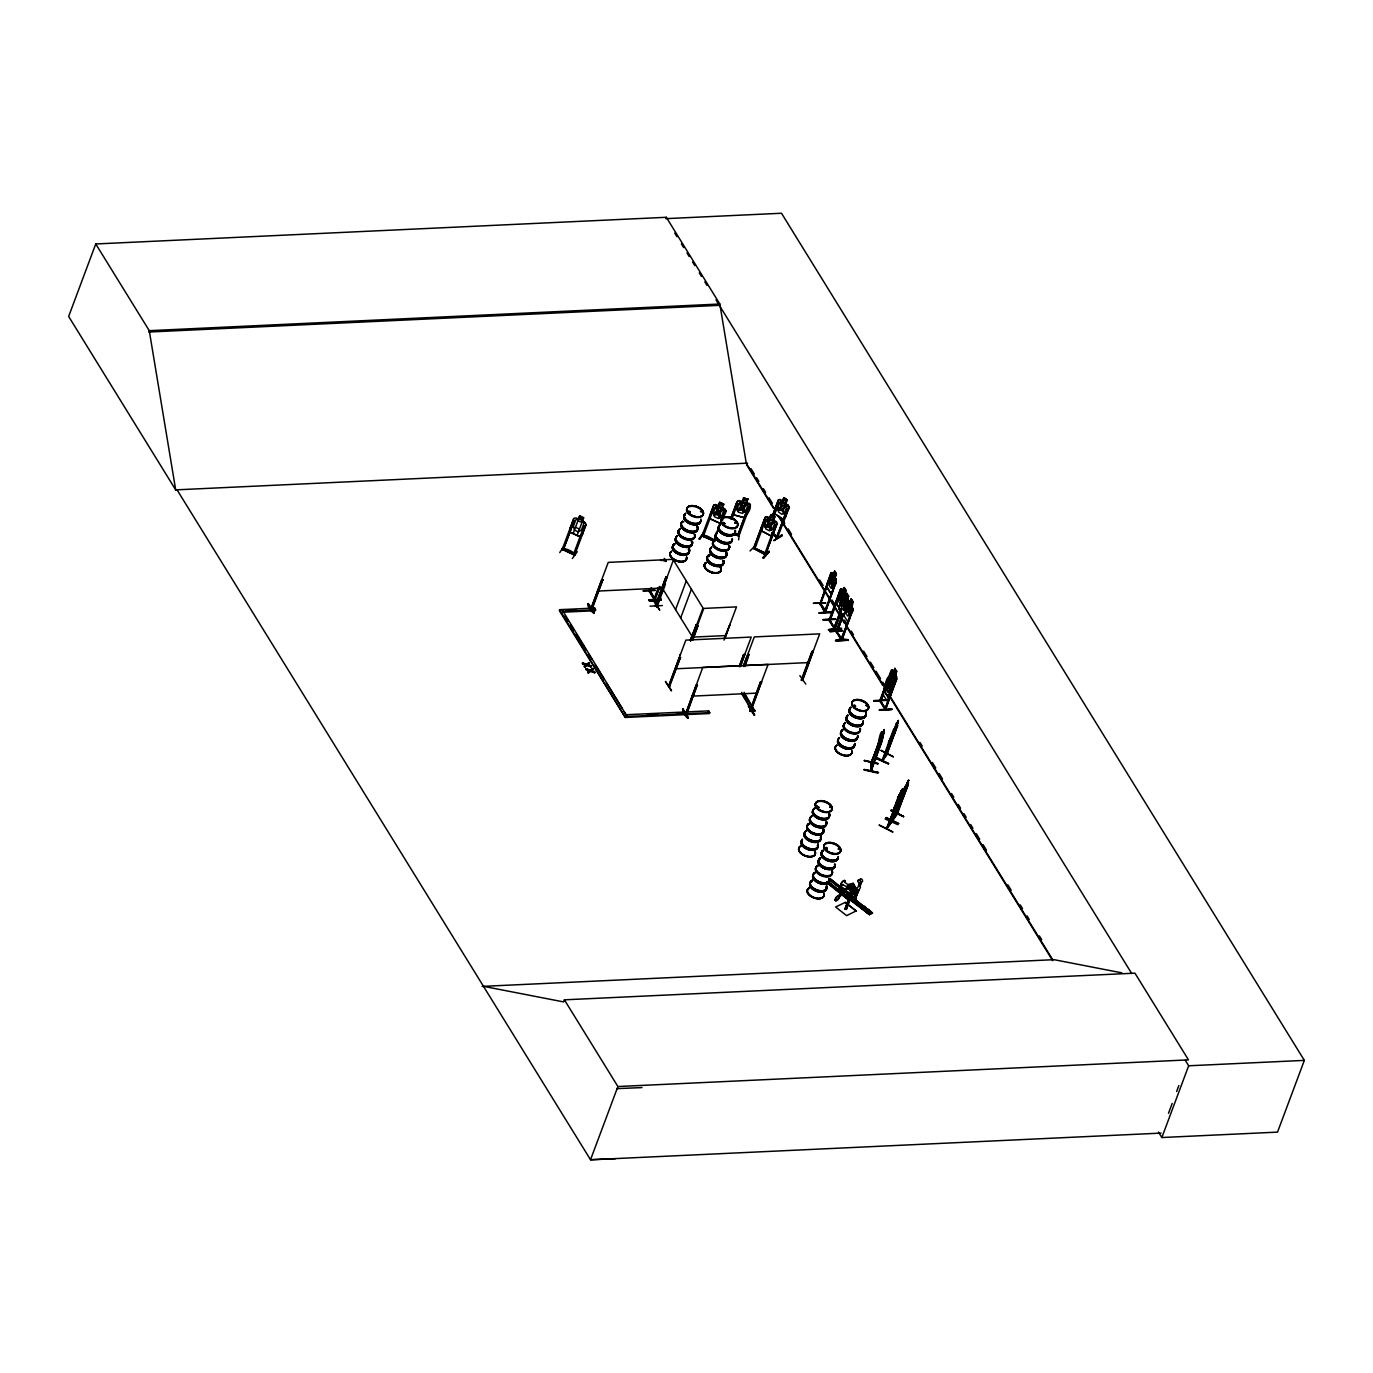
<?xml version="1.0" encoding="UTF-8"?>
<svg xmlns="http://www.w3.org/2000/svg" width="1373" height="1373" viewBox="0 0 1373 1373"><rect width="100%" height="100%" fill="white"/><g stroke="black" fill="none" stroke-linecap="round" stroke-linejoin="round"><path stroke-width="1.5" d="M710.116 518.754L719.915 523.233L710.064 518.84L710.133 514.652M710.201 518.754L710.27 514.703M582.581 534.114L579.887 536.826L570.104 532.192L570.207 527.987M864.286 769.755C907.244 778.319 835.436 763.491 877.742 773.068M870.774 770.837L870.86 762.496M871.117 762.684L871.151 769.893M871.237 762.393L871.718 761.569M871.374 762.736L871.374 770.905M871.701 769.841L870.86 762.581M881.964 741.506L871.237 770.957L871.048 769M877.519 745.625C876.128 768.125 878.239 730.282 882.376 731.792L871.46 763.405M882.05 734.006L871.392 762.804M882.582 737.902L882.65 731.534M882.736 737.936L883.972 732.513L878.651 746.655L879.75 739.858M882.77 733.508L882.221 731.895M883.285 732.169L883.268 733.834L883.731 731.002M883.989 729.732L884.075 732.564L884.143 729.784L870.842 763.439M885.482 692.764L885.602 688.457L888.056 681.866L889.429 682.175L892.055 675.241L894.063 678.193L893.136 684.406L890.665 690.979L888.674 692.335L886.924 689.572L887.044 685.264L890.734 674.967M845.991 608.926L845.854 613.233L847.587 615.996L849.561 614.658L852.032 608.067L852.856 601.872M853.886 898.199L851.414 899.658L869.366 914.572M860.94 882.908L860.03 886.134A3.124 1.236 -51.8 0 1 859.035 889.704L855.173 899.126L853.062 899.967L856.1 890.94A3.124 1.236 -51.8 0 1 858.056 887.078L859.035 884.075M861.077 883.268L860.047 882.89M842.095 602.215L842.25 598.405M892.244 678.056L892.622 672.169L892.913 677.833C895.574 673.628 897.032 679 892.999 679.309L892.536 685.367L892.261 681.094M785.545 516.677L782.988 519.32L774.578 513.691L774.784 509.417M774.801 513.588L774.99 509.434M655.985 605.888L657.083 606.832L665.493 584.006M657.083 606.832L656.466 605.956L667.124 576.763L666.008 576.814L655.35 605.819L666.008 576.814M830.442 619.858C827.421 617.953 832.519 619.961 829.515 620.871M829.979 620.819L838.525 597.89M834.87 627.821L834.372 626.929L833.926 628.079L841.186 608.943M835.985 631.408L841.632 640.436L842.507 639.269L841.357 638.411L842.387 639.183M843.417 615.087L837.032 632.387L837.393 631.22M837.479 631.323L836.878 630.361M841.289 638.685L836.466 631.477L841.992 640.316L852.221 610.813L840.997 639.629L841.718 638.668L836.895 631.666M841.426 601.803L841.598 598.559C838.8 602.867 837.29 597.65 841.495 597.152L841.838 591.265L842.164 596.929L844.326 595.281L844.773 596.517M651.437 588.004C652.741 593.119 646.992 592.072 649.995 589.961C651.351 592.398 649.343 588.142 649.498 591.008L655.007 599.95L659.967 586.46M649.017 590.939C662.816 615.001 647.455 582.821 649.446 591.763M659.538 586.477C657.667 593.857 652.793 600.173 654.921 598.817M654.972 599.829L654.389 598.937M833.36 574.824L832.089 572.575L830.905 572.901L819.904 604.532L830.631 574.978L819.904 604.532L820.47 602.713M825.465 612.564C826.186 608.908 813.382 594.784 825.379 611.569M896.569 671.328L893.257 684.114L891.283 685.453L889.584 682.69L889.721 678.382L892.193 671.792L893.548 672.101L894.973 668.342L893.686 672.101L892.416 669.852L891.231 670.178L879.698 700.899L885.259 709.79L885.585 707.85M880.831 701.826L880.505 700.642M885.688 709.687L895.9 680.27L890.476 693.674M853.817 898.011L853.749 897.255M829.979 878.445L854.04 898.371M733.731 510.979L733.783 514.875L744.149 517.707C747.204 514.412 752.696 507.512 749.315 503.548L739.155 500.561L737.284 501.437L730.676 518.857M733.783 514.875L744.149 517.604M736.426 503.256L737.61 503.891L736.426 503.256L730.711 518.565M737.284 501.437L739.172 500.682M737.764 535.59L748.371 506.534L749.572 507.152L748.354 506.826M739.395 534.543C739.103 537.324 738.64 532.501 734.298 533.479M738.623 539.864L739.652 531.042M743.48 497.936L747.89 499.137L743.48 497.936L742.261 501.626L739.618 502.192L737.147 508.782L738.296 512.215L742.415 513.33L745.676 511.116L748.148 504.526L746.38 502.741L747.701 499.12M746.569 502.672L747.89 499.051M749.418 503.445L750.516 505.127M864.149 907.021L863.754 908.205L862.519 906.987M592.81 607.707L592.226 608.857L602.816 579.749L601.717 579.818L591.059 608.823C594.252 607.913 590.39 606.694 592.69 607.999M657.101 604.755L655.813 604.824L657.049 604.995M686.895 713.84L697.295 684.835L696.197 684.887L685.539 713.909L687.289 712.793L686.706 713.514M802.776 680.356L801.231 680.064L812.078 651.351L813.194 651.3L802.587 680.407M680.03 654.578L680.253 654.955M829.017 629.761C867.341 625.796 802.553 632.112 841.031 628.577M835.831 640.659L848.051 640.024M848.068 640.161C821.329 643.319 844.773 636.231 848.291 640.539M841.254 629.143L829.035 629.726M648.914 599.761L661.185 599.143M661.151 599.074C662.112 600.996 647.816 602.696 648.914 599.709M661.254 600.138L648.983 600.67M831.557 611.723C807.427 614.726 823.663 611.706 831.575 611.792M831.66 612.804L819.183 612.942M879.647 709.635C917.576 708.108 853.852 711.969 891.901 709.103M891.746 709.515L879.389 710.167M864.286 769.395L877.793 772.536M902.01 794.881L901.752 796.597L908.6 780.207L907.278 783.743M891.764 735.121L891.489 736.838L898.302 720.447L897.221 724.24M894.853 668.359L896.809 671.311L895.385 674.864L896.638 679L887.198 701.088L882.805 694.137L887.078 680.253L888.28 679.927L892.57 686.895M888.52 697.913L884.126 690.962L884.847 686.534L884.246 690.962L888.64 697.896L890.545 695.287L888.52 697.724M840.516 610.127L836.157 603.176L840.568 589.274L841.632 588.948L842.765 590.974M836.294 603.159L836.895 598.748M832.93 591.128L830.905 593.754L826.615 586.803L827.49 582.358M831.043 593.565L826.838 586.752L831.077 573.039M845.15 613.233L843.125 615.859L838.834 608.891C840.911 602.078 842.816 585.224 848.497 601.666M887.181 682.604L887.816 679.635M817.124 807.015L816.746 805.951L817.313 807.101M818.291 806.964L816.557 805.865M830.785 807.049L829.996 807.393M829.858 806.809L830.476 807.616M826.168 847.742L825.465 848.565M826.563 848.995L825.345 848.274L826.014 847.484M826.495 847.587L827.301 849.098M839.59 849.372L838.817 848.411L839.092 849.578M839.384 848.771L838.371 849.303L839.195 848.531M847.93 887.73L839.229 896.878A3.124 1.236 -51.8 0 1 836.157 900.516A3.124 1.236 -51.8 0 1 835.488 898.405A3.124 1.236 -51.8 0 1 838.8 895.488L847.896 886.924L838.954 895.556M847.913 886.975L848.222 887.953L839.521 897.101A3.124 1.236 -51.8 0 1 836.432 900.739A3.124 1.236 -51.8 0 1 835.762 898.629A3.124 1.236 -51.8 0 1 839.075 895.711L839.246 895.78M771.592 533.616L777.925 537.976L777.101 536.088M882.307 740.081L882.633 737.833L870.774 770.939L882.135 740.013M852.101 894.012L846.334 909.424L845.03 909.166L851.414 890.974L852.702 883.474L849.973 890.802L851.912 894.235L857.953 891.334L852.702 883.474L851.758 886.924M882.032 760.402L886.718 753.777L883.114 759.681M882.993 760.161L896.758 722.679L895.591 726.317M886.169 754.326L897.393 725.167L886.804 754.635M885.036 818.926L897.839 824.675M900.757 793.525L887.009 828.897C886.752 826.289 900.705 803.394 902.507 791.243L898.646 795.877L900.739 793.508L896.844 802.192L898.234 800.081M891.008 810.516L903.64 816.454M891.592 821.809L891.369 820.917L890.493 822.513M892.828 819.595L893.548 819.063M896.432 814.223L908.137 785.133M893.325 756.695L880.848 750.327L893.257 756.849M901.375 790.934L886.34 828.76M907.467 782.284L906.626 783.863M852.376 899.418L853.251 897.633M899.487 801.712C895.059 807.787 910.556 782.919 903.177 796.512M889.052 741.883C907.982 710.974 873.571 769.12 896.826 726.334M889.223 741.969L890.064 739.137M577.038 535.47L583.8 517.655L579.612 515.767L578.29 519.303L575.888 519.681L573.416 526.271L574.429 530.064L578.29 531.9L581.414 530.047L583.885 523.473L582.495 521.174M582.306 521.362C590.459 526.116 576.3 515.356 573.674 518.616L562.209 549.475C564.08 546.3 578.428 554.349 573.468 554.709M853.199 900.07L856.237 891.043M900.757 792.581L902.044 789.767M851.981 883.989C850.505 888.588 854.006 881.277 849.784 885.036M775.539 510.67L746.26 463.199L719.83 304.017L666.317 217.294L95.75 243.965L68.65 316.442L175.761 489.989L177.1 489.921M615.413 1158.726L590.527 1159.756L177.031 489.818L175.693 489.869L149.262 330.67L95.75 243.965M666.317 217.294L665.802 218.65L781.494 213.244L1304.35 1060.385L1277.525 1132.124L1161.85 1137.53L1158.469 1132.056M559.738 552.581L564.612 545.15M585.121 522.529L586.117 524.64L574.635 555.207L562.003 549.337L562.604 547.981M570.293 528.107L573.863 518.634M563.29 549.955L574.154 520.951L572.85 520.642L573.983 521.191M574.154 520.951L563.205 549.886M573.107 533.616L579.766 515.87M573.365 554.623L584.091 525.928L585.396 526.219L584.091 525.928M572.387 558.502L577.244 551.689M574.343 555.121L575.184 553.937M582.427 533.857L585.945 524.452M595.813 609.801L563.119 611.328L562.776 612.221L595.47 610.693L594.732 608.05L559.652 609.681L559.309 610.573L625.264 717.461L709.412 713.531L709.738 712.621L708.657 710.871L626.912 714.698M561.694 610.47L562.02 609.578L627.65 717.341L624.303 711.918M588.262 603.605C603.348 622.844 584.829 607.724 588.365 603.554M592.226 608.445L590.888 608.445L591.248 607.467M602.816 579.749L591.935 608.411L590.853 608.514M594.389 608.943L594.732 608.05M582.547 662.867L586.065 665.219L582.753 664.154L582.547 662.867L586.717 664.24L589.051 662.61L589.274 663.931L587.438 665.201L591.111 666.918L590.922 665.63L587.438 665.201M591.334 666.334L587.232 664.978L584.641 667.227L584.417 665.905L586.288 664.618M584.641 667.227L587.232 664.978M582.324 663.468L586.717 664.24M586.168 668.737L589.686 671.071L586.357 670.024L586.168 668.737L590.339 670.093L592.673 668.479L592.896 669.801L591.059 671.054L594.732 672.787L594.526 671.5L591.059 671.054M586.494 664.841L589.051 662.61M594.955 672.186L590.836 670.848L588.262 673.079L588.039 671.757L589.909 670.487M588.262 673.079L590.836 670.848M585.945 669.337L590.339 670.093M590.115 670.693L592.673 668.479M643.319 590.613L655.041 590.133M649.566 591.849L651.008 588.022M663.777 560.905L664.223 559.721L665.321 561.506M650.081 606.179L662.301 605.562M654.011 599.16L658.319 587.575M653.788 601.082L659.589 610.007M654.578 599.126L658.748 587.558M654.08 600.533L659.641 610.024M655.642 605.853L655.556 604.463L656.912 604.395M656.483 606.832L666.763 577.278M656.603 606.883L656.878 605.716M625.264 717.461L559.652 609.681M704.366 531.729L699.097 538.954L699.955 538.662M703.56 535.47L702.324 534.886L701.929 535.933L713.617 505.264L715.47 504.543L718.319 505.83L719.641 502.312L723.811 504.217L722.267 507.873L723.914 510.001L721.443 516.591L718.302 518.462L714.406 516.677L713.376 512.901L715.831 506.311L718.371 506.088L719.727 502.484M702.375 535.779L702.478 534.646M710.236 514.772L713.788 505.298M675.567 609.629L686.294 580.933M714.097 507.581L712.793 507.306L714.097 507.581L703.216 536.517M703.354 536.568C702.53 532.449 716.569 540.636 713.703 540.911M680.682 617.901L691.408 589.206M724.258 512.232L725.407 512.747L724.258 512.232L713.479 541.254M714.355 541.7L714.767 540.619L703.783 535.59M722.473 520.367L726.197 510.893L722.49 507.735M669.08 685.144L670.402 685.505L668.497 686.191L685.848 640.127L751.237 637.072L740.287 666.351M668.943 686.603L680.424 657.495L679.326 657.564L668.668 686.569L669.646 686.157M668.977 686.654L669.183 685.522M731.895 519.183L737.644 503.599M669.698 686.191L680.424 657.495M690.07 640.419L696.403 624.595L691.752 639.234M671.397 690.928C659.109 671.672 669.235 687.169 671.534 690.344M690.499 640.402L696.403 624.595M690.585 641.242L703.01 607.999L673.285 559.858M692.112 639.664L703.8 608.411L736.512 606.883L724.086 640.11M692.318 639.972L697.844 625.813L692.867 639.955M692.661 639.629L697.844 625.813M737.661 535.556L748.371 506.534M564.389 999.819L617.901 1086.541L1188.469 1059.87L1134.939 973.165L564.389 999.819L563.599 1001.912L483.485 986.329M750.362 505.041L738.897 535.916L734.006 534.526M682.844 708.64C683.514 717.444 694.789 725.064 682.724 708.691M685.814 713.943L702.719 667.467L768.108 664.395L750.705 710.493C747.513 709.172 754.206 709.978 750.036 709.549M697.295 684.835L686.414 713.479L685.367 713.514L686.38 713.445M756.472 544.446L750.018 550.951M765.276 517.295L753.554 548.514L765.087 517.243L767.026 516.677L769.652 518.325L771.025 514.721M754.549 549.028L755.304 547.776L754.927 548.822M754.721 549.046L765.516 520.058L764.229 519.698L765.516 520.058M724.275 638.17L729.99 624.32L725.013 638.445M769.618 518.067L770.939 514.532L774.956 516.66L773.634 520.195M772.536 515.39L778.319 499.961L780.018 499.429L782.541 501.317M772.089 517.123L778.405 499.909M773.531 516.076C775.676 514.515 778.131 499.291 778.525 502.69M773.085 517.81L778.8 502.501M769.721 518.256L767.267 518.359L764.812 524.949L765.756 528.845L769.498 530.836L772.553 529.068L775.007 522.478L773.445 520.247L774.767 516.711M782.473 501.111L783.794 497.592L787.381 500.064L785.819 503.668L787.175 506.088L784.704 512.678L781.855 514.274L778.508 511.957L777.77 507.907L780.224 501.317L782.456 501.368L783.863 497.781M764.727 553.937L775.264 525.241L776.363 525.825L775.264 525.241M766.975 516.746L776.363 521.637L777.152 523.576L765.396 554.795L777.015 523.559M708.331 711.763L708.657 710.871M773.874 540.567L781.958 534.972L773.874 540.567L782.301 535.865M787.278 508.696L788.548 509.211L787.278 508.696L776.552 537.427L777.29 536.122L777.925 537.1M785.905 503.616L789.2 507.306L777.341 538.044L776.586 537.512L787.553 508.525M777.341 538.044L777.787 536.963M785.459 516.746L788.977 507.324L788.394 505.178M739.189 666.403L743.617 654.561L744.715 654.492L740.493 666.66M739.378 666.712L743.617 654.561M743.359 666.197L754.309 636.918L819.698 633.863L802.467 679.995L801.454 679.995M743.548 666.523C747.616 651.111 752.078 649.498 744.664 666.454M744.458 666.145L748.886 654.303M748.268 706.168L754.601 715.161L748.954 706.134M748.56 705.619L754.069 715.093M750.413 709.875L749.898 710.957L760.488 681.9L761.586 681.832L750.997 710.939L751.391 709.892M760.488 681.9L750.121 710.939M744.046 692.267L754.961 711.403L752.576 711.506L741.66 692.37M617.901 1086.541L590.527 1159.756L1161.095 1133.103M813.726 603.262L825.448 602.798M820.436 604.446L827.559 585.344M834.647 571.065L836.483 574.034L834.527 571.082L829.395 581.105L829.258 585.413L830.957 588.176L832.93 586.837L835.402 580.247L834.921 577.587C838.903 570.138 833.051 577.449 836.277 579.56L831.935 572.747M799.858 675.636L805.797 684.097M820.368 603.451L819.767 602.575L825.362 612.495L835.573 582.993L824.366 611.809L824.984 612.615L836.346 579.475M836.311 581.723L824.864 612.564L820.093 603.742M823.268 619.669L835.505 619.034L823.216 619.652M802.004 679.343L803.171 679.257L801.609 680.442L812.078 651.351M802.416 679.91L802.982 678.931M840.156 591.334L829.584 620.956L839.744 591.368L840.242 592.175M842.919 591.197L844.241 587.661L845.837 590.424L844.996 596.62M843.297 595.144L838.834 608.891M830.081 631.717L842.524 630.482L830.305 631.117M840.551 604.549L838.817 601.786L838.954 597.478L844.086 587.455L846.077 590.407L844.652 593.96L845.957 595.848M845.425 596.929L846.866 593.17L848.703 596.139L847.244 599.675L847.742 602.335L845.287 608.926L843.314 610.281L841.615 607.501L841.752 603.21L844.206 596.62L845.562 596.912L843.159 595.144M840.894 610.848L834.029 628.079M834.252 627.238L829.858 620.218L834.595 628.988L840.98 611.671M841.409 611.654L835.076 628.937L828.897 619.995L834.544 628.885M842.473 614.28L835.968 631.597L836.432 630.464L836.998 631.374M842.902 614.263L836.483 632.369M842.988 615.104L837.032 632.387M846.592 607.278L851.123 598.903L852.993 601.872M848.531 603.828L843.125 615.67M848.737 603.88L848.428 601.58L848.737 603.88L845.202 613.353M851.26 599.109L849.938 602.644L848.668 600.396L847.467 600.722M851.243 598.885L853.096 601.855L851.672 605.407L853.165 609.595L847.673 621.557L849.578 618.948M841.065 639.629L851.5 612.718M841.512 640.316L853.096 609.543L848.514 600.567M873.829 701.14L886.306 699.973L874.052 700.539M888.177 680.733L890.957 672.238L880.23 700.934L885.791 709.772M880.299 701.775L883.886 692.215M880.78 701.843L883.594 694.103M892.501 681.403L891.678 687.581L889.206 694.172L887.215 695.527M889.052 697.501L885.207 708.897M885.173 708.966L895.196 682.192M870.842 763.337L879.183 742.415M882.067 760.608L893.445 729.647L897.993 723.125M893.703 731.431L882.496 760.814L896.449 725.339L892.536 734.023M886.632 754.738L897.822 725.373M841.546 887.215L836.912 889.67L841.546 887.215C851.106 890.665 830.94 894.046 844.309 889.412M849.509 893.6C836.14 898.217 856.306 894.836 846.746 891.386L842.112 893.84L846.746 891.386M853.8 890.648L851.844 891.592L849.303 889.601L850.247 887.061L852.221 886.117L853.766 887.336L852.822 889.876L850.848 890.82L851.792 888.28L853.766 887.336M845.236 902.387L856.22 911.037L845.236 902.387L835.625 906.987L846.609 915.637L856.271 910.883M851.964 886.838L853.32 883.182L857.662 892.09L851.638 894.973L850.934 892.004M845.03 909.166L851.414 890.974M856.306 889.326L854.332 890.27L853.388 892.81L855.362 891.866L856.306 889.326L854.761 888.108L852.787 889.052L851.912 894.235M846.334 909.424L852.015 893.171M829.858 878.686L854.401 897.925L851.088 900.019L869.538 914.624L850.745 900.413L851.775 898.663L853.268 901.134M852.204 899.281L854.057 896.878L853.234 897.17M853.886 896.758L853.268 898.972L871.889 913.474L872.439 912.77L870.585 911.312L867.53 912.976L870.585 911.312M853.646 900.139L852.942 901.495L856.374 898.817L854.504 897.358L853.903 898.474L872.267 913.182M886.22 817.467L898.817 823.405M890.923 810.671L903.537 816.643L891.197 810.259M897.873 797.919C900.877 789.441 890.665 817.278 894.389 807.307L893.48 810.121L894.321 807.393M899.264 795.585L886.769 828.966L891.437 822.238L887.576 827.473M898.474 796.7L901.203 790.917M899.058 799L895.745 804.99L901.512 792.41M890.528 822.719L902.336 790.642M908.737 780.276L903.657 789.424L891.077 822.856M904.824 787.467L892.296 820.35L896.964 813.623L908.274 782.387M892.776 819.664L905.837 786.025M861.008 907.519L863.977 906.094C869.658 908.188 857.833 910.556 865.831 907.57M906.695 785.099L902.799 793.766M896.5 814.309L908.514 782.85M907.707 785.751L897.17 814.429M892.862 831.849C869.349 820.299 880.436 825.533 892.656 832.124M864.527 910.282L867.479 908.875C873.159 910.968 861.352 913.32 869.332 910.333M1168.492 1113.314L1172.182 1103.411M1176.627 1091.535L1178.841 1085.597M1161.85 1137.53L1188.658 1065.791L1185.311 1060.368M887.181 754.189L882.667 760.693M887.336 828.417L886.306 828.554M687.804 511.82L688.731 511.34L688.302 512.112M689.006 511.477L689.435 512.764L690.138 512.129M690.173 512.936L689.709 511.545M700.47 511.545L701.792 512.043M700.848 511.528L701.225 511.425M724.36 524.074L722.352 523.473L723.159 522.547M723.073 522.495L724.549 523.13L723.657 523.954M724.755 524.005L724.292 522.89M736.168 522.632L735.07 523.01M735.894 522.478L735.207 523.13L736.306 522.821M853.062 705.705L855.019 705.396M853.56 705.997L855.362 705.808L853.783 705.928M855.568 706.666L854.761 705.327M866.569 706.014L865.762 705.207L866.809 705.568M851.638 894.973L852.822 892.09M855.173 899.126L859.035 889.704M897.032 804.853L898.834 800.648L893.411 810.087L898.834 800.648M876.18 757.158L888.606 763.68L875.717 758.102L888.365 763.989M888.623 763.577L875.699 758.119M898.577 823.8L885.997 817.742M900.345 799.172L907.502 783.417M656.569 605.802L673.628 559.326L608.239 562.381L590.991 608.496L592.295 608.754M685.882 712.501L687.084 712.467M686.757 713.874L685.659 713.891M750.997 710.528L749.83 710.905M802.639 680.339L801.557 680.356M897.65 797.833L898.817 795.859M877.313 752.095L878.771 749.452M864.389 760.745L877.879 763.972M862.45 907.193L863.428 906.695M715.419 504.612L725.15 509.057L725.991 510.962M719.641 502.312L723.811 504.217M699.183 538.903L704.452 531.746M699.801 539.28L704.229 532.346M714.578 541.34L702.169 536.088M842.009 890.099C841.426 884.95 836.946 891.781 842.13 889.79M882.393 737.576L881.174 739.189C886.529 722.799 876.111 748.8 880.591 740.802L879.269 746.62L882.358 737.438M573.622 553.559L563.668 548.908M887.524 753.056L886.58 753.485M886.907 754L882.89 759.767M901.066 790.899L902.748 788.686L898.714 795.911M900.671 792.29L901.598 790.951M896.775 813.554L892.69 819.303L897.204 813.777M897.547 813.4L896.878 813.262M906.729 785.116L892.742 820.556L897.461 813.76M903.537 816.643L891.146 810.07M570.121 532.175L579.835 536.551M579.835 536.774L582.615 533.874M896.809 722.936L898.44 720.516M896.363 724.12L897.29 722.782M818.342 806.706L817.21 806.689M838.337 848.651L839.487 848.892L838.543 849.08M907.072 782.696L908.634 780.465M904.653 787.484L908.48 782.301L907.313 784M832.416 580.23C833.977 577.518 837.77 580.213 832.673 582.032L832.313 588.176L832.021 582.186L829.824 583.937L829.155 583.044L831.935 580.779L832.295 574.892L832.553 580.298M859.378 883.834L860.888 882.753M830.905 593.565L832.982 591.248M888.074 685.728L891.231 691.031L893.171 688.542M588.056 604.069L593.788 613.182M688.233 718.113L682.467 709.172M871.718 913.423L853.114 899.264L872.078 913.388M826.615 882.41L848.995 900.345L853.972 897.65M849.372 899.967L850.556 899.607L845.459 895.728M828.606 879.441L853.011 898.251M773.497 532.964L770.957 535.796L761.603 530.973L761.603 526.666M773.617 533.05L771.008 535.968L761.672 530.905M753.588 548.479L765.55 554.417M777.152 523.576L773.394 520.316M764.435 554.263L765.121 552.89L754.996 548.29L766.151 553.542L764.795 552.821M769.189 551.912C750.242 571.031 780.859 537.066 763.491 558.21L769.206 551.877M643.079 591.042L655.35 590.459M825.739 603.107L813.245 603.331M873.812 700.968L886.066 700.384M835.265 619.463L823.062 620.047M830.064 631.529L842.318 630.876M829.395 619.017L829 620.15L840.43 589.274L841.615 589.12M655.367 598.782L654.784 597.89M885.139 708.039L885.465 708.657M785.648 516.78L783.108 519.44M855.31 891.712L855.911 892.313M847.673 887.267L842.816 884.761A3.124 1.236 -51.8 0 1 840.705 884.452A3.124 1.236 -51.8 0 1 843.588 880.642A3.124 1.236 -51.8 0 1 844.704 882.255M687.89 511.631L688.903 511.305M690.276 512.627L687.942 511.717M723.245 523.834L722.764 522.941L723.811 523.027M723.588 523.542L724.824 523.594M724.532 523.473L723.262 523.765M855.259 706.374L854.263 706.597M849.029 900.345L826.7 882.376M886.598 753.846L898.045 722.455M862.536 907.055L863.857 907.09M584.194 666.506L586.065 665.219M587.661 664.601L589.498 663.348M587.816 672.358L589.686 671.071M591.282 670.453L593.119 669.2M783.794 497.592L787.381 500.064M774.578 513.691L783.073 519.269M777.015 536.448L771.609 533.05M816.798 806.243L816.403 806.809M826.821 848.051L825.722 847.93M881.174 700.796L880.127 700.007M850.059 885.259L852.255 884.212M849.458 886.924L851.655 885.86M851.775 898.663L853.405 900.242M856.374 898.817L854.281 897.479M872.439 912.77L869.384 914.435L872.353 913.028M851.209 895.436L846.712 897.513L851.346 895.059L854.109 897.273M849.612 899.349L852.599 897.959M736.031 522.306L734.898 522.632L735.619 523.13M713.737 505.384L715.436 504.766M713.788 539.812L714.99 540.258M661.683 559.927L660.499 560.253L661.975 560.596M830.94 573.056L832.072 572.747M841.906 889.944L839.332 888.52L842.095 889.395M887.112 680.39L888.262 680.081M826.718 847.69L825.001 847.776L825.757 848.806M827.078 849.063L825.036 848.6L826.048 847.553M750.962 710.888L749.761 710.579M854.023 705.362L853.886 706.409M855.173 706.752L854.933 705.636M853.199 705.808L854.572 706.958L855.602 706.134M702.65 534.646L703.8 535.161M562.673 548.05L563.822 548.599M562.278 549.097L574.772 554.932M864.046 907.999L862.553 907.313M753.949 547.055L755.304 547.724M754.927 547.93L753.983 547.449M890.751 678.983C886.941 670.299 884.058 691.374 882.805 694.137M890.734 678.416L892.742 681.368M894.063 678.193L892.055 675.241M892.501 681.746L893.96 683.634L889.464 676.752M894.012 685.934L893.823 683.651M601.906 580.127L603.022 580.075M666.214 577.123L667.312 577.072M841.495 588.966L845.888 595.933M852.719 611.62L851.792 610.831M843.331 614.606L847.673 621.557M696.918 625.419L695.974 624.629M835.985 640.213L848.205 639.629M679.515 657.873L680.63 657.821M743.823 654.87L744.921 654.818M747.976 654.664L749.092 654.612M812.284 651.677L813.382 651.609M669.063 685.11L670.093 685.144M696.386 685.213L697.501 685.144M760.693 682.209L761.792 682.158M149.262 330.67L719.83 304.017M148.765 332.026L719.332 305.355M175.693 489.869L747.599 463.147M597.512 591.077L662.902 588.004M649.91 591.197L654.852 598.868M836.088 583.817L835.162 583.01M848.703 596.139L847.141 599.692L848.36 601.666M565.779 610.281L576.008 609.801M693.073 637.106L725.785 635.579M675.121 668.823L740.51 665.751M743.582 665.613L808.972 662.558M892.261 670.024L896.672 676.752M896.415 681.094L895.488 680.287M691.992 696.145L757.381 693.09M647.541 714.612L658.01 714.114M676.889 713.239L687.358 712.741M625.607 716.569L709.738 712.621M752.919 710.613L755.304 710.493M884.967 708.142L880.642 701.122L885.534 708.657M482.146 986.398L1054.052 959.676L1121.844 972.856M1188.658 1065.791L1304.35 1060.385M818.188 807.324L816.523 806.672M617.112 1088.635L642.015 1087.588M689.658 512.901L688.714 512.695M854.023 705.568L854.967 705.928M849.578 900.087L826.992 882.05M738.193 534.166L739.258 534.509M844.927 908.308L846.249 908.583M723.674 522.753C721.271 523.405 724.206 521.603 724.326 523.542M889.515 678.674L890.888 678.983M734.28 533.771L738.142 534.595M734.023 534.234L739 535.59M841.426 639.406L842.009 640.213M587.009 665.579L591.111 666.918M590.613 671.431L594.732 672.787M748.954 706.1L754.601 715.093M689.229 511.425L690.293 512.146M854.315 706.529L853.302 706.031M765.293 554.709L753.502 548.428M854.607 889.996L857.662 892.09L852.702 883.474M885.19 709.772L896.844 679.051L896.535 676.769M702.221 535.745L714.681 541.443M577.947 520.659L581.809 522.478M575.493 527.249L579.355 529.068M688.439 512.541L688.628 512.524M849.098 885.413L844.979 882.479A3.124 1.236 -51.8 0 0 843.863 880.848A3.124 1.236 -51.8 0 0 840.98 884.675A3.124 1.236 -51.8 0 0 843.091 884.967L843.108 884.469M779.95 499.635L788.222 505.315M771.883 532.878L776.946 536.38M773.033 534.972L777.547 538.062M860.991 883.56L860.03 886.134M850.247 887.061L851.792 888.28M852.787 889.052L854.332 890.27M851.277 888.657L852.822 889.876M849.303 889.601L853.955 893.257M853.937 898.749L872.473 913.199M851.329 900.139L869.71 914.555M853.56 898.199L829.12 878.857A8.77 5.063 20.5 0 1 820.162 883.646A8.77 5.063 20.5 0 1 813.623 874.344A8.753 5.046 20.5 0 0 820.162 883.628A8.753 5.046 20.5 0 0 829.052 879.012M828.983 879.08L853.285 898.32M827.988 881.415L850.556 899.607M827.868 881.655L842.456 893.274M829.172 883.251L845.013 895.677M845.167 896.054L849.956 899.899L827.112 881.826M824.984 611.774L825.43 610.728M890.442 680.15L892.193 682.913M836.38 603.125L840.654 609.921M674.727 233.101L676.958 236.705M681.42 243.931L683.651 247.552M686.998 252.975L689.229 256.579M692.576 262.003L694.789 265.607M699.252 272.832L701.483 276.454M704.83 281.877L707.061 285.481M715.985 299.932L1131.695 973.491M890.648 679.858L892.347 682.638M750.98 468.622L754.361 474.097M756.609 477.753L758.857 481.391M763.371 488.702L765.619 492.341M769 497.833L772.381 503.307M782.524 519.732L784.772 523.388M788.153 528.862L791.534 534.337M819.698 579.972L823.079 585.447M832.089 600.052L834.355 603.708M844.481 620.133L846.746 623.788M851.243 631.082L853.508 634.738M863.634 651.162L867.015 656.637M870.396 662.112L873.777 667.587M876.025 671.243L880.539 678.554M882.788 682.192L885.053 685.848M919.979 742.433L922.227 746.088M932.37 762.513L935.751 767.988M939.132 773.48L942.513 778.954M951.523 793.56L953.772 797.198M958.285 804.509L960.534 808.148M963.915 813.64L966.163 817.278M970.677 824.589L972.925 828.228M976.306 833.72L979.687 839.195M983.068 844.67L986.449 850.144M1007.851 884.83L1011.232 890.305M1020.242 904.91L1022.507 908.548M1027.004 915.86L1029.252 919.515M1039.395 935.94L1041.661 939.595M778.92 516.145L884.83 687.736M890.459 696.866L1052.713 959.727M746.534 464.623L773.548 508.388M779.178 517.501L781.426 521.156M783.674 524.795L844.446 623.273M846.695 626.912L882.719 685.264M890.596 698.033L1052.679 960.637M666.077 561.385L664.257 558.416L665.974 561.403M744.835 694.978L753.846 709.566M741.317 693.262L752.576 711.506M662.558 588.536L692.284 636.694M565.041 615.911L568.405 621.334M570.636 624.955L574 630.396M576.231 634.017L586.288 650.321M588.519 653.943L591.883 659.383M595.23 664.807L604.171 679.309M606.42 682.93L622.072 708.296M761.758 526.717L761.74 530.905M860.339 728.308A8.736 5.029 20.5 0 1 850.196 731.86A8.736 5.029 20.5 0 1 845.287 722.524M865.711 715.608A8.753 5.046 20.5 0 1 854.418 717.341A8.753 5.046 20.5 0 1 850.539 708.417A8.77 5.063 20.5 0 0 855.465 717.804A8.77 5.063 20.5 0 0 865.642 714.235M862.982 721.7A8.89 5.132 20.5 0 1 852.65 725.322A8.89 5.132 20.5 0 1 847.639 715.814M863.119 721.288A8.89 5.132 20.5 0 1 852.805 724.91A8.89 5.132 20.5 0 1 847.793 715.402M865.934 713.788A8.89 5.132 20.5 0 1 855.602 717.41A8.89 5.132 20.5 0 1 850.608 707.884M865.436 711.883A8.89 5.132 20.5 0 1 856.855 717.375A8.89 5.132 20.5 0 1 850.762 707.49M860.202 728.84A8.787 5.063 20.5 0 1 849.99 732.427A8.787 5.063 20.5 0 1 845.047 723.022A8.736 5.029 20.5 0 0 850.007 732.393A8.736 5.029 20.5 0 0 860.15 728.823M860.322 728.514A8.787 5.063 20.5 0 1 850.11 732.101A8.787 5.063 20.5 0 1 845.167 722.696M859.91 729.475A8.736 5.029 20.5 0 1 849.767 733.045A8.736 5.029 20.5 0 1 844.841 723.691M851.912 750.877A8.736 5.029 20.5 0 1 841.769 754.429A8.736 5.029 20.5 0 1 836.844 745.093M860.099 729.097A8.787 5.063 20.5 0 1 849.904 732.667A8.787 5.063 20.5 0 1 844.961 723.279M857.644 735.945A8.89 5.132 20.5 0 1 846.249 739.103A8.89 5.132 20.5 0 1 843.829 729.389M854.538 744.269A8.89 5.132 20.5 0 1 844.206 747.89A8.89 5.132 20.5 0 1 839.212 738.365M854.692 743.857A8.89 5.132 20.5 0 1 844.361 747.478A8.89 5.132 20.5 0 1 839.366 737.97M857.49 736.34A8.89 5.132 20.5 0 1 847.175 739.961A8.89 5.132 20.5 0 1 842.164 730.453M851.878 751.082A8.787 5.063 20.5 0 1 841.683 754.652A8.787 5.063 20.5 0 1 836.741 745.264M823.56 828.76A8.736 5.029 20.5 0 1 813.605 832.999A8.736 5.029 20.5 0 1 809.452 823.302A8.787 5.063 20.5 0 0 813.537 833.188A8.787 5.063 20.5 0 0 823.543 828.932M829.309 813.794A8.89 5.132 20.5 0 1 819.166 818.102A8.89 5.132 20.5 0 1 814.944 808.234M816.678 807.753A8.89 5.132 20.5 0 1 818.703 807.667M812.25 815.768A8.753 5.046 20.5 0 0 816.42 825.499A8.77 5.063 20.5 0 0 826.409 821.243A8.753 5.046 20.5 0 1 816.42 825.499A8.77 5.063 20.5 0 1 812.25 815.751M829.155 814.206A8.89 5.132 20.5 0 1 819.012 818.514A8.89 5.132 20.5 0 1 814.79 808.628M823.44 829.172A8.77 5.063 20.5 0 1 813.451 833.428A8.736 5.029 20.5 0 1 809.298 823.731A8.753 5.046 20.5 0 0 813.451 833.428A8.736 5.029 20.5 0 0 823.388 829.206A8.753 5.046 20.5 0 1 813.451 833.428A8.77 5.063 20.5 0 1 809.281 823.68M826.186 822.118A8.89 5.132 20.5 0 1 817.158 826.803A8.89 5.132 20.5 0 1 810.533 817.364M826.34 821.706A8.89 5.132 20.5 0 1 817.313 826.409A8.89 5.132 20.5 0 1 810.688 816.969M815.116 851.329A8.736 5.029 20.5 0 1 805.179 855.568A8.736 5.029 20.5 0 1 801.025 845.854M819.956 834.87A8.89 5.132 20.5 0 1 817.793 841.443A8.89 5.132 20.5 0 1 806.346 837.976A8.89 5.132 20.5 0 1 806.517 830.785M800.922 846.008A8.787 5.063 20.5 0 0 805.093 855.774A8.787 5.063 20.5 0 0 815.099 851.5A8.787 5.063 20.5 0 1 805.093 855.757A8.787 5.063 20.5 0 1 800.922 845.991M814.961 851.758A8.736 5.029 20.5 0 1 806.088 856.374A8.736 5.029 20.5 0 1 799.584 847.107M817.759 844.687A8.89 5.132 20.5 0 1 808.714 849.372A8.89 5.132 20.5 0 1 802.089 839.933M817.913 844.275A8.89 5.132 20.5 0 1 808.869 848.977A8.89 5.132 20.5 0 1 802.244 839.521M820.711 836.758A8.89 5.132 20.5 0 1 811.683 841.46A8.89 5.132 20.5 0 1 805.059 832.021M823.114 829.944A8.736 5.029 20.5 0 1 814.24 834.561A8.736 5.029 20.5 0 1 807.736 825.276M832.21 870.533A8.736 5.029 20.5 0 1 822.255 874.773A8.736 5.029 20.5 0 1 818.102 865.059M834.818 863.909A8.89 5.132 20.5 0 1 824.692 868.234A8.89 5.132 20.5 0 1 820.47 858.348M835.333 864.973A8.89 5.132 20.5 0 1 823.783 867.358A8.89 5.132 20.5 0 1 820.625 857.936M838.148 857.456A8.89 5.132 20.5 0 1 826.597 859.858A8.89 5.132 20.5 0 1 823.44 850.436M838.285 857.044A8.89 5.132 20.5 0 1 826.752 859.447A8.89 5.132 20.5 0 1 823.577 850.024M832.072 870.997A8.787 5.063 20.5 0 1 822.067 875.27A8.787 5.063 20.5 0 1 817.862 865.574M817.896 865.505A8.787 5.063 20.5 0 0 822.067 875.27A8.787 5.063 20.5 0 0 832.055 871.066A8.736 5.029 20.5 0 1 822.084 875.236A8.736 5.029 20.5 0 1 817.93 865.539M831.746 871.735A8.736 5.029 20.5 0 1 821.809 875.974A8.736 5.029 20.5 0 1 817.656 866.277M823.749 893.119A8.719 5.029 20.5 0 1 813.811 897.341A8.719 5.029 20.5 0 1 809.675 887.662A8.787 5.063 20.5 0 0 813.726 897.564A8.787 5.063 20.5 0 0 823.731 893.308M831.952 871.323A8.787 5.063 20.5 0 1 821.946 875.579A8.787 5.063 20.5 0 1 817.776 865.814M826.392 886.477A8.89 5.132 20.5 0 1 816.266 890.802A8.89 5.132 20.5 0 1 812.044 880.917M826.546 886.066A8.89 5.132 20.5 0 1 816.42 890.39A8.89 5.132 20.5 0 1 812.181 880.505M829.704 880.024A8.89 5.132 20.5 0 1 818.154 882.427A8.89 5.132 20.5 0 1 814.996 872.988M829.858 879.612A8.89 5.132 20.5 0 1 818.308 882.015A8.89 5.132 20.5 0 1 815.15 872.593M848.6 887.696A2.729 1.081 -51.8 0 1 846.54 887.919A2.729 1.081 -51.8 0 1 848.583 884.59A2.729 1.081 -51.8 0 1 850.299 884.967M859.927 880.694A1.751 1.253 64.4 0 1 860.734 878.771A1.751 1.253 64.4 0 1 862.501 880.471A1.751 1.253 64.4 0 1 861.386 882.101M729.526 545.665A8.736 5.029 20.5 0 1 719.383 549.217A8.736 5.029 20.5 0 1 714.458 539.881A8.787 5.063 20.5 0 0 719.298 549.423A8.787 5.063 20.5 0 0 729.509 545.836M720.207 524.417A8.77 5.063 20.5 0 0 725.133 533.805A8.77 5.063 20.5 0 0 735.327 530.218A8.753 5.046 20.5 0 1 725.15 533.788A8.753 5.046 20.5 0 1 720.224 524.417M732.152 539.023A8.89 5.132 20.5 0 1 721.838 542.644A8.89 5.132 20.5 0 1 716.826 533.136M732.307 538.611A8.89 5.132 20.5 0 1 721.975 542.249A8.89 5.132 20.5 0 1 716.981 532.724M735.121 531.111A8.89 5.132 20.5 0 1 724.79 534.732A8.89 5.132 20.5 0 1 719.778 525.224M735.276 530.699A8.89 5.132 20.5 0 1 724.944 534.32A8.89 5.132 20.5 0 1 719.933 524.812M723.725 561.591A8.89 5.132 20.5 0 1 712.33 564.749A8.89 5.132 20.5 0 1 709.91 555.035M728.445 545.373A8.736 5.029 20.5 0 1 720.018 550.762A8.736 5.029 20.5 0 1 714.029 541.048M721.1 568.199A8.736 5.029 20.5 0 1 710.957 571.752A8.736 5.029 20.5 0 1 706.031 562.415A8.787 5.063 20.5 0 0 710.871 571.992A8.787 5.063 20.5 0 0 721.065 568.405M729.286 546.42A8.787 5.063 20.5 0 1 719.074 550.007A8.787 5.063 20.5 0 1 714.132 540.602M723.88 561.179A8.89 5.132 20.5 0 1 713.548 564.801A8.89 5.132 20.5 0 1 708.537 555.293M726.042 552.186A8.89 5.132 20.5 0 1 717.461 557.678A8.89 5.132 20.5 0 1 711.351 547.776M726.832 553.268A8.89 5.132 20.5 0 1 716.5 556.889A8.89 5.132 20.5 0 1 711.506 547.381M720.327 567.203A8.787 5.063 20.5 0 1 711.849 572.627A8.77 5.063 20.5 0 1 705.825 562.879A8.736 5.029 20.5 0 0 711.849 572.592A8.77 5.063 20.5 0 0 720.31 567.221A8.753 5.046 20.5 0 1 711.849 572.61A8.753 5.046 20.5 0 1 705.842 562.879A8.787 5.063 20.5 0 0 711.849 572.627A8.736 5.029 20.5 0 0 720.293 567.203M695.081 534.44A8.736 5.029 20.5 0 1 684.938 538.01A8.736 5.029 20.5 0 1 680.03 528.656M700.899 519.011A8.77 5.063 20.5 0 1 690.705 522.581A8.77 5.063 20.5 0 1 685.779 513.193A8.753 5.046 20.5 0 0 689.658 522.118A8.753 5.046 20.5 0 0 700.951 520.401M682.312 522.444A8.77 5.063 20.5 0 1 683.805 521.791M697.072 526.322A8.89 5.132 20.5 0 1 688.491 531.814A8.89 5.132 20.5 0 1 682.398 521.912M697.227 525.91A8.89 5.132 20.5 0 1 688.645 531.402A8.89 5.132 20.5 0 1 682.553 521.517M700.762 521.311A8.89 5.132 20.5 0 1 689.297 523.062A8.89 5.132 20.5 0 1 685.35 514M700.916 520.899A8.89 5.132 20.5 0 1 689.435 522.65A8.89 5.132 20.5 0 1 685.505 513.588M694.961 534.869A8.77 5.063 20.5 0 1 684.784 538.439A8.77 5.063 20.5 0 1 679.824 529.12A8.753 5.046 20.5 0 0 684.784 538.439A8.77 5.063 20.5 0 0 694.944 534.921A8.753 5.046 20.5 0 1 684.784 538.439A8.736 5.029 20.5 0 1 679.841 529.154M679.841 529.051A8.77 5.063 20.5 0 0 684.784 538.439A8.736 5.029 20.5 0 0 694.91 534.938M695.064 534.629A8.787 5.063 20.5 0 1 684.87 538.199A8.787 5.063 20.5 0 1 679.927 528.811M688.645 548.891A8.89 5.132 20.5 0 1 685.076 554.898A8.89 5.132 20.5 0 1 673.851 550.59A8.89 5.132 20.5 0 1 675.482 543.828M694.017 534.166A8.736 5.029 20.5 0 1 685.59 539.555A8.736 5.029 20.5 0 1 679.584 529.841M694.858 535.213A8.787 5.063 20.5 0 1 684.646 538.782A8.787 5.063 20.5 0 1 679.704 529.394M673.886 545.012A8.753 5.046 20.5 0 0 679.892 554.743A8.77 5.063 20.5 0 0 688.371 549.354A8.753 5.046 20.5 0 1 679.892 554.743A8.77 5.063 20.5 0 1 673.886 545.012M674.383 543.691A8.753 5.046 20.5 0 0 680.39 553.422A8.77 5.063 20.5 0 0 688.851 548.016A8.753 5.046 20.5 0 1 680.39 553.422A8.77 5.063 20.5 0 1 674.366 543.674M691.597 540.962A8.89 5.132 20.5 0 1 683.016 546.454A8.89 5.132 20.5 0 1 676.923 536.568M692.404 542.043A8.89 5.132 20.5 0 1 682.072 545.665A8.89 5.132 20.5 0 1 677.061 536.156M688.8 548.479A8.89 5.132 20.5 0 1 681.334 554.246A8.89 5.132 20.5 0 1 673.062 545.064M686.637 557.181A8.787 5.063 20.5 0 1 676.443 560.75A8.787 5.063 20.5 0 1 671.483 551.362M782.679 506.311C784.944 503.325 790.11 506.345 783.039 508.182L783.846 514L782.044 508.439C778.577 513.004 774.99 508.216 781.563 507.135L780.825 501.557L782.627 506.328M890.133 679.995L889.91 684.732C892.604 680.527 894.098 685.899 890.013 686.191L889.687 692.335L889.361 686.363C886.718 690.791 884.881 685.453 889.241 684.955L889.584 679.069L890.133 679.995M849.424 603.639L849.183 608.376C851.947 604.257 853.199 609.372 849.286 609.852L848.943 615.996L848.634 610.007C845.991 614.435 844.189 609.097 848.531 608.599L848.874 602.713L849.424 603.639M844.824 597.924L844.567 602.678C847.244 598.474 848.703 603.845 844.652 604.137L844.309 610.281L844.017 604.292L841.821 606.059L841.151 605.167L843.914 602.884L844.275 596.998L844.824 597.924M864.389 760.419L878.051 763.594L864.355 760.453M879.733 741.248L879.698 743.823L882.187 734.658L879.733 741.248M774.406 522.289L770.39 524.984C773.943 531.969 768.829 531.832 769.24 525.31C765.465 529.961 761.723 525.67 768.726 524.126C765.121 516.094 770.322 518.153 769.91 523.765L773.188 521.671L774.406 522.289M848.771 887.044L849.544 886.306L848.771 887.044M899.418 795.808L899.04 797.85C906.094 780.293 895.419 810.104 898.423 799.446L895.848 804.767L899.401 795.808M747.581 504.234L743.274 507.529C747.753 513.571 741.626 514.051 742.106 508.044C738.64 512.695 733.216 510.739 741.454 507.015C737.198 501.282 743.068 500.699 742.621 506.448L746.14 503.874L747.581 504.234M723.434 509.64L719.28 512.489C723.005 520.213 718.079 519.011 718.165 512.867C714.646 517.81 710.081 513.399 717.564 511.683C713.857 504.131 718.989 505.642 718.68 511.254L722.078 509.057L723.434 509.64M648.76 600.155L661.031 599.726L648.76 600.155M899.418 794.675L897.427 803.943L899.452 794.692M580.178 516.866L579.749 518.033L582.221 519.217L582.667 518.033L580.178 516.866M717.925 507.272L715.453 513.862L719.349 515.647L721.82 509.057L717.925 507.272M720.156 503.479L719.727 504.646L722.215 505.796L722.661 504.612L720.156 503.479M712.741 544.497L713.239 545.407L712.776 544.497M741.815 502.793L739.361 509.383L743.48 510.516L745.934 503.925L741.815 502.793M744.097 498.88L743.651 500.064L746.294 500.785L746.74 499.6L744.097 498.88M769.275 519.423L766.803 526.013L770.545 528.004L773.016 521.414L769.275 519.423M771.489 515.664L771.042 516.849L773.445 518.119L773.874 516.934L771.489 515.664M782.026 502.552L779.555 509.143L782.919 511.442L785.373 504.852L782.026 502.552M784.155 498.845L783.726 500.012L785.871 501.505L786.317 500.321L784.155 498.845M832.776 576.008L830.322 582.598L832.021 585.361L834.492 578.771L832.776 576.008M834.63 572.369L835.282 575.338L834.63 572.369M842.336 592.381L839.881 598.954L841.615 601.734L844.069 595.144L842.336 592.381M844.189 588.742L844.858 591.694L844.189 588.742M845.133 598.096L842.662 604.686L844.378 607.45L846.832 600.859L845.133 598.096M846.969 594.475L847.622 597.427L846.969 594.475M849.372 603.828L846.918 610.419L848.634 613.182L851.106 606.591L849.372 603.828M851.226 600.19L851.895 603.142L851.226 600.19M889 683.342L886.529 689.933L888.28 692.696L890.734 686.105L889 683.342M893.102 673.285L887.988 686.74L889.738 689.503L894.818 676.048L893.102 673.285M890.854 679.721L891.523 682.673L890.854 679.721M892.296 676.529L892.982 679.481L892.296 676.529M894.956 669.646L895.608 672.598L894.956 669.646M897.547 799.395L897.547 799.395M901.735 793.354L901.735 793.354M903.503 790.968L903.503 790.968M892.639 686.826L892.828 689.109L892.639 686.826M853.869 706.958A8.736 5.029 20.5 0 0 868.165 708.863A8.787 5.063 20.5 0 0 858.949 699.629A8.787 5.063 20.5 0 0 853.834 706.975A8.787 5.063 20.5 0 0 868.217 708.897A8.736 5.029 20.5 0 0 858.966 699.646A8.736 5.029 20.5 0 0 853.869 706.958M853.628 707.61A8.736 5.029 20.5 0 0 867.925 709.532A8.736 5.029 20.5 0 0 858.726 700.299A8.736 5.029 20.5 0 0 853.628 707.61M853.749 707.215A8.787 5.063 20.5 0 0 868.131 709.137A8.787 5.063 20.5 0 0 858.863 699.852A8.787 5.063 20.5 0 0 853.749 707.215M857.044 716.843A8.77 5.063 20.5 0 0 865.505 711.437A8.753 5.046 20.5 0 1 857.044 716.826A8.77 5.063 20.5 0 1 851.02 707.095A8.753 5.046 20.5 0 0 857.044 716.826M851.449 725.253A8.753 5.046 20.5 0 0 862.742 723.537A8.77 5.063 20.5 0 1 851.449 725.27A8.77 5.063 20.5 0 1 847.57 716.328A8.753 5.046 20.5 0 0 851.449 725.253M852.993 724.378A8.753 5.046 20.5 0 0 863.171 720.808A8.77 5.063 20.5 0 1 852.993 724.395A8.77 5.063 20.5 0 1 848.068 715.007A8.753 5.046 20.5 0 0 852.993 724.378M846.472 738.571A8.753 5.046 20.5 0 0 857.696 735.465A8.77 5.063 20.5 0 1 846.472 738.588A8.77 5.063 20.5 0 1 844.086 729.012A8.753 5.046 20.5 0 0 846.472 738.571M845.974 739.91A8.753 5.046 20.5 0 0 857.267 738.176A8.77 5.063 20.5 0 1 845.974 739.91A8.77 5.063 20.5 0 1 842.095 730.985A8.753 5.046 20.5 0 0 845.974 739.91M845.15 748.645A8.753 5.046 20.5 0 0 854.229 744.698A8.77 5.063 20.5 0 1 845.15 748.645A8.77 5.063 20.5 0 1 838.096 739.858A8.753 5.046 20.5 0 0 845.15 748.645M844.567 746.946A8.753 5.046 20.5 0 0 854.727 743.377A8.77 5.063 20.5 0 1 844.567 746.946A8.77 5.063 20.5 0 1 839.624 737.576A8.753 5.046 20.5 0 0 844.567 746.946M841.58 754.927A8.787 5.063 20.5 0 0 851.792 751.34A8.736 5.029 20.5 0 1 841.598 754.893A8.787 5.063 20.5 0 1 836.638 745.522A8.736 5.029 20.5 0 0 841.598 754.893M818.051 808.731A8.736 5.029 20.5 0 0 831.935 809.435A8.787 5.063 20.5 0 0 821.38 800.665A8.787 5.063 20.5 0 0 818.016 808.766A8.787 5.063 20.5 0 0 831.969 809.469A8.736 5.029 20.5 0 0 821.397 800.682A8.736 5.029 20.5 0 0 818.051 808.731M817.793 809.418A8.736 5.029 20.5 0 0 831.678 810.121A8.736 5.029 20.5 0 0 821.14 801.369A8.736 5.029 20.5 0 0 817.793 809.418M817.913 809.023A8.787 5.063 20.5 0 0 831.884 809.727A8.787 5.063 20.5 0 0 821.277 800.922A8.787 5.063 20.5 0 0 817.913 809.023M819.372 817.57A8.753 5.046 20.5 0 0 829.343 813.331A8.77 5.063 20.5 0 1 819.372 817.587A8.77 5.063 20.5 0 1 815.202 807.839A8.753 5.046 20.5 0 0 819.372 817.57M818.909 807.307A8.753 5.046 20.5 0 0 816.918 807.393A8.77 5.063 20.5 0 1 818.909 807.29M817.004 827.198A8.753 5.046 20.5 0 0 825.894 822.564A8.77 5.063 20.5 0 1 817.004 827.198A8.77 5.063 20.5 0 1 810.465 817.896A8.753 5.046 20.5 0 0 817.004 827.198M819.956 819.269A8.753 5.046 20.5 0 0 828.846 814.652A8.77 5.063 20.5 0 1 819.956 819.286A8.77 5.063 20.5 0 1 813.417 809.967A8.753 5.046 20.5 0 0 819.956 819.269M813.314 833.771A8.787 5.063 20.5 0 0 823.319 829.515A8.787 5.063 20.5 0 1 813.314 833.806A8.787 5.063 20.5 0 1 809.126 824.04A8.787 5.063 20.5 0 0 813.314 833.771M810.928 840.156A8.77 5.063 20.5 0 0 820.934 835.882A8.753 5.046 20.5 0 1 810.945 840.139A8.77 5.063 20.5 0 1 806.775 830.408A8.753 5.046 20.5 0 0 810.945 840.139M808.56 849.75A8.753 5.046 20.5 0 0 817.45 845.133A8.77 5.063 20.5 0 1 808.56 849.767A8.77 5.063 20.5 0 1 802.021 840.448A8.753 5.046 20.5 0 0 808.56 849.75M809.057 848.428A8.753 5.046 20.5 0 0 817.948 843.811A8.77 5.063 20.5 0 1 809.057 848.445A8.77 5.063 20.5 0 1 802.519 839.126A8.753 5.046 20.5 0 0 809.057 848.428M811.529 841.838A8.753 5.046 20.5 0 0 820.419 837.221A8.77 5.063 20.5 0 1 811.529 841.855A8.77 5.063 20.5 0 1 804.99 832.536A8.753 5.046 20.5 0 0 811.529 841.838M826.683 850.522A8.736 5.029 20.5 0 0 840.568 851.243A8.787 5.063 20.5 0 0 830.013 842.456A8.787 5.063 20.5 0 0 826.649 850.556A8.787 5.063 20.5 0 0 840.619 851.277A8.736 5.029 20.5 0 0 830.03 842.473A8.736 5.029 20.5 0 0 826.683 850.522M826.443 851.191A8.736 5.029 20.5 0 0 840.327 851.895A8.736 5.029 20.5 0 0 829.79 843.125A8.736 5.029 20.5 0 0 826.443 851.191M826.546 850.814A8.787 5.063 20.5 0 0 840.516 851.535A8.787 5.063 20.5 0 0 829.91 842.713A8.787 5.063 20.5 0 0 826.546 850.814M826.46 860.253A8.753 5.046 20.5 0 0 837.839 857.885A8.77 5.063 20.5 0 1 826.46 860.253A8.77 5.063 20.5 0 1 823.337 850.968A8.753 5.046 20.5 0 0 826.46 860.253M824.555 868.611A8.753 5.046 20.5 0 0 834.527 864.372A8.77 5.063 20.5 0 1 824.555 868.628A8.77 5.063 20.5 0 1 820.385 858.88A8.753 5.046 20.5 0 0 824.555 868.611M824.006 866.844A8.753 5.046 20.5 0 0 835.368 864.475A8.77 5.063 20.5 0 1 823.989 866.844A8.77 5.063 20.5 0 1 820.882 857.559A8.753 5.046 20.5 0 0 824.006 866.844M828.005 859.378A8.753 5.046 20.5 0 0 838.337 856.563A8.77 5.063 20.5 0 1 828.005 859.378A8.77 5.063 20.5 0 1 822.547 850.436A8.753 5.046 20.5 0 0 828.005 859.378M818.514 881.5A8.77 5.063 20.5 0 0 829.91 879.132A8.753 5.046 20.5 0 1 818.531 881.483A8.77 5.063 20.5 0 1 815.408 872.198A8.753 5.046 20.5 0 0 818.531 881.483M816.111 891.18A8.753 5.046 20.5 0 0 826.083 886.924A8.77 5.063 20.5 0 1 816.111 891.197A8.77 5.063 20.5 0 1 811.941 881.449A8.753 5.046 20.5 0 0 816.111 891.18M816.609 889.858A8.753 5.046 20.5 0 0 826.58 885.602A8.77 5.063 20.5 0 1 816.609 889.858A8.77 5.063 20.5 0 1 812.438 880.11A8.753 5.046 20.5 0 0 816.609 889.858M813.64 897.822A8.77 5.063 20.5 0 0 823.628 893.566A8.736 5.029 20.5 0 1 813.64 897.805A8.77 5.063 20.5 0 1 809.469 888.074A8.736 5.029 20.5 0 0 813.64 897.805M848.806 888.657A2.729 1.081 -51.8 0 0 850.917 884.796A2.729 1.081 -51.8 0 0 847.673 887.095A2.729 1.081 -51.8 0 0 848.806 888.657M857.85 880.78A1.751 1.253 64.4 0 0 859.755 883.045A1.751 1.253 64.4 0 0 860.013 880.333A1.751 1.253 64.4 0 0 857.85 880.78M723.056 524.28A8.736 5.029 20.5 0 0 737.352 526.202A8.736 5.029 20.5 0 0 728.153 516.969A8.77 5.063 20.5 0 0 723.022 524.314A8.77 5.063 20.5 0 0 737.37 526.237A8.77 5.063 20.5 0 0 728.136 516.969A8.736 5.029 20.5 0 0 723.056 524.28M722.816 524.932A8.736 5.029 20.5 0 0 737.112 526.854A8.736 5.029 20.5 0 0 727.896 517.621A8.736 5.029 20.5 0 0 722.816 524.932M722.919 524.555A8.787 5.063 20.5 0 0 737.301 526.477A8.787 5.063 20.5 0 0 728.033 517.209A8.787 5.063 20.5 0 0 722.919 524.555M724.652 535.11A8.753 5.046 20.5 0 0 734.812 531.557A8.77 5.063 20.5 0 1 724.652 535.127A8.77 5.063 20.5 0 1 719.709 525.739A8.753 5.046 20.5 0 0 724.652 535.11M721.683 543.039A8.753 5.046 20.5 0 0 731.86 539.469A8.77 5.063 20.5 0 1 721.683 543.039A8.77 5.063 20.5 0 1 716.757 533.651A8.753 5.046 20.5 0 0 721.683 543.039M721.134 541.254A8.753 5.046 20.5 0 0 732.427 539.538A8.77 5.063 20.5 0 1 721.134 541.271A8.77 5.063 20.5 0 1 717.238 532.329A8.753 5.046 20.5 0 0 721.134 541.254M719.177 549.749A8.787 5.063 20.5 0 0 729.389 546.179A8.736 5.029 20.5 0 1 719.195 549.715A8.736 5.029 20.5 0 1 714.269 540.361A8.787 5.063 20.5 0 0 719.177 549.749M719.263 566.483A8.753 5.046 20.5 0 0 722.782 560.562A8.77 5.063 20.5 0 1 719.28 566.5A8.77 5.063 20.5 0 1 708.211 562.244A8.77 5.063 20.5 0 1 709.807 555.567A8.753 5.046 20.5 0 0 708.228 562.244A8.753 5.046 20.5 0 0 719.263 566.483M716.706 556.357A8.77 5.063 20.5 0 0 726.901 552.787A8.753 5.046 20.5 0 1 716.706 556.357A8.77 5.063 20.5 0 1 711.763 546.986A8.753 5.046 20.5 0 0 716.706 556.357M713.754 564.269A8.753 5.046 20.5 0 0 723.914 560.699A8.77 5.063 20.5 0 1 713.737 564.286A8.77 5.063 20.5 0 1 708.811 554.898A8.753 5.046 20.5 0 0 713.754 564.269M718.388 558.33A8.753 5.046 20.5 0 0 725.733 552.65A8.77 5.063 20.5 0 1 718.388 558.348A8.77 5.063 20.5 0 1 710.236 549.269A8.753 5.046 20.5 0 0 718.388 558.33M688.628 513.056A8.736 5.029 20.5 0 0 702.925 514.978A8.77 5.063 20.5 0 0 693.708 505.71A8.77 5.063 20.5 0 0 688.611 513.056A8.77 5.063 20.5 0 0 702.942 515.012A8.77 5.063 20.5 0 0 693.691 505.762A8.77 5.063 20.5 0 0 688.594 513.09A8.77 5.063 20.5 0 0 702.959 514.978A8.736 5.029 20.5 0 0 693.708 505.762A8.736 5.029 20.5 0 0 688.628 513.056M688.371 513.725A8.736 5.029 20.5 0 0 702.667 515.63A8.736 5.029 20.5 0 0 693.468 506.414A8.736 5.029 20.5 0 0 688.371 513.725M689.16 523.456A8.753 5.046 20.5 0 0 700.453 521.723A8.77 5.063 20.5 0 1 689.16 523.456A8.77 5.063 20.5 0 1 685.281 514.532A8.753 5.046 20.5 0 0 689.16 523.456M689.435 532.484A8.77 5.063 20.5 0 0 696.798 526.786A8.753 5.046 20.5 0 1 689.435 532.467A8.77 5.063 20.5 0 1 681.283 523.405A8.753 5.046 20.5 0 0 689.435 532.467M687.753 530.493A8.753 5.046 20.5 0 0 697.913 526.923A8.77 5.063 20.5 0 1 687.753 530.493A8.77 5.063 20.5 0 1 682.81 521.122A8.753 5.046 20.5 0 0 687.753 530.493M676.511 560.544A8.736 5.029 20.5 0 0 686.654 556.975A8.736 5.029 20.5 0 1 676.511 560.562A8.736 5.029 20.5 0 1 671.586 551.225A8.736 5.029 20.5 0 0 676.511 560.544M682.278 545.15A8.77 5.063 20.5 0 0 692.455 541.58A8.753 5.046 20.5 0 1 682.278 545.132A8.77 5.063 20.5 0 1 677.335 535.762A8.753 5.046 20.5 0 0 682.278 545.132M676.34 561.008A8.77 5.063 20.5 0 0 686.534 557.421A8.736 5.029 20.5 0 1 676.34 561.008A8.736 5.029 20.5 0 1 671.431 551.654A8.77 5.063 20.5 0 0 676.34 561.008M683.96 547.123A8.753 5.046 20.5 0 0 691.306 541.425A8.77 5.063 20.5 0 1 683.96 547.123A8.77 5.063 20.5 0 1 675.808 538.062A8.753 5.046 20.5 0 0 683.96 547.123"/></g></svg>
